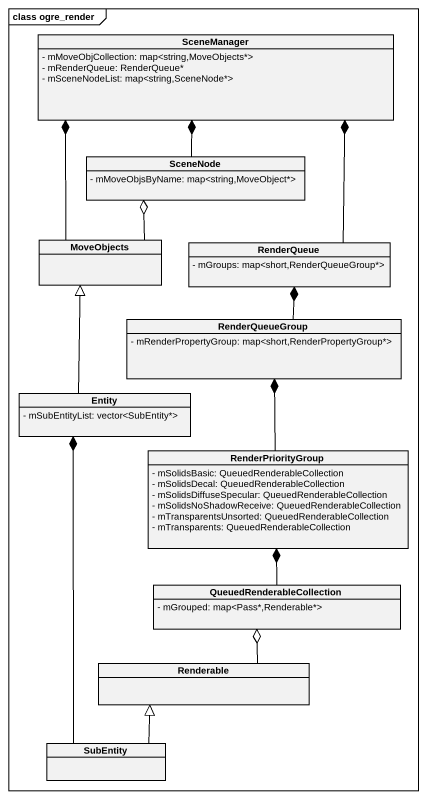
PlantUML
@startuml
mainframe class ogre_render
hide circle
hide empty members
skinparam classAttributeIconSize 0
class SceneManager {
  - mMoveObjCollection: map<string,MoveObjects*>
  - mRenderQueue: RenderQueue*
  - mSceneNodeList: map<string,SceneNode*>
}
class SceneNode {
  - mMoveObjsByName: map<string,MoveObject*>
}
class MoveObjects
class RenderQueue {
  - mGroups: map<short,RenderQueueGroup*>
}
class RenderQueueGroup {
  - mRenderPropertyGroup: map<short,RenderPropertyGroup*>
}
class "Entity" as Entity_ {
  - mSubEntityList: vector<SubEntity*>
}
class RenderPriorityGroup {
  - mSolidsBasic: QueuedRenderableCollection
  - mSolidsDecal: QueuedRenderableCollection
  - mSolidsDiffuseSpecular: QueuedRenderableCollection
  - mSolidsNoShadowReceive: QueuedRenderableCollection
  - mTransparentsUnsorted: QueuedRenderableCollection
  - mTransparents: QueuedRenderableCollection
}
class QueuedRenderableCollection {
  - mGrouped: map<Pass*,Renderable*>
}
class Renderable
class SubEntity
SceneNode -up-* SceneManager
MoveObjects -up-* SceneManager
MoveObjects -up-o SceneNode
RenderQueue -up-* SceneManager
RenderQueueGroup -up-* RenderQueue
Entity_ -up-|> MoveObjects
RenderPriorityGroup -up-* RenderQueueGroup
QueuedRenderableCollection -up-* RenderPriorityGroup
Renderable -up-o QueuedRenderableCollection
SubEntity -up-* Entity_
SubEntity -up-|> Renderable
@enduml
